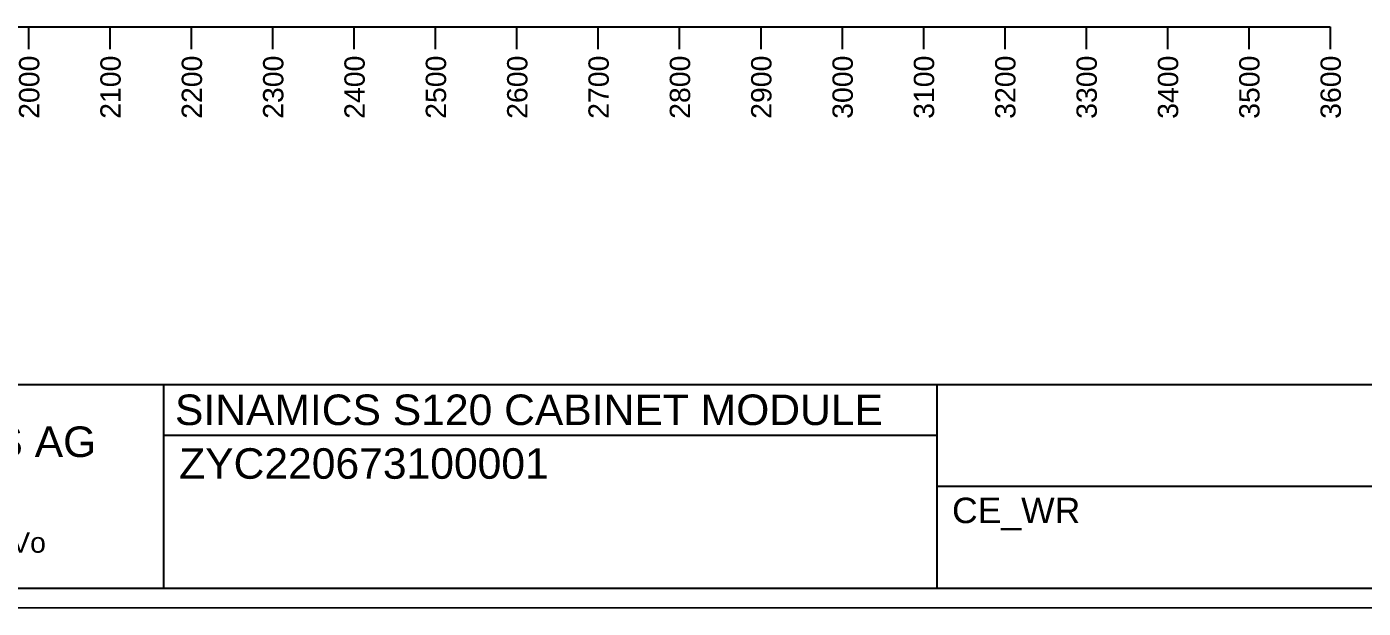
# Model space of a CAD drawing. Header units: inches. Extents: x 0 to 420, y 0 to 297.
# Drawn here: x 202.9 to 334.4, y 0.4 to 57.5 of the extents above; entities that cross this region are included whole.
import ezdxf
from ezdxf.enums import TextEntityAlignment as Align

# ---------------------------------------------------------------- set-up
doc = ezdxf.new("R2010")
doc.units = ezdxf.units.IN
doc.layers.add('Default', color=7, linetype='Continuous')
doc.layers.add('DV1_Default', color=7, linetype='Continuous')
doc.styles.add('SEACAD_arial_ttf', font='arial.ttf', dxfattribs={"height": 0.2})

# ---------------------------------------------------------------- blocks, each defined once
blk = doc.blocks.new('SE')
at = {"layer": 'DV1_Default', "color": 7, "linetype": 'Continuous', "ltscale": 25.4}
for p, q in [((43.11, 57.53), (331.11, 57.53)), ((203.11, 57.53), (203.11, 55.34)), ((211.11, 57.53), (211.11, 55.34)), ((219.11, 57.53), (219.11, 55.34)), ((227.11, 57.53), (227.11, 55.34)), ((235.11, 57.53), (235.11, 55.34)), ((243.11, 57.53), (243.11, 55.34)), ((251.11, 57.53), (251.11, 55.34)), ((259.11, 57.53), (259.11, 55.34)), ((267.11, 57.53), (267.11, 55.34)), ((275.11, 57.53), (275.11, 55.34)), ((283.11, 57.53), (283.11, 55.34)), ((291.11, 57.53), (291.11, 55.34)), ((299.11, 57.53), (299.11, 55.34)), ((307.11, 57.53), (307.11, 55.34)), ((315.11, 57.53), (315.11, 55.34)), ((323.11, 57.53), (323.11, 55.34)), ((331.11, 57.53), (331.11, 55.34))]:
    blk.add_line(p, q, dxfattribs=at)
at = {"layer": 'DV1_Default', "color": 7, "linetype": 'Continuous', "ltscale": 25.4, "style": 'SEACAD_arial_ttf'}
for s, p in [('2000', (202.17, 48.48)), ('2100', (210.17, 48.48)), ('2200', (218.17, 48.48)), ('2300', (226.17, 48.48)), ('2400', (234.17, 48.48)), ('2500', (242.17, 48.48)), ('2600', (250.17, 48.48)), ('2700', (258.17, 48.48)), ('2800', (266.17, 48.48)), ('2900', (274.17, 48.48)), ('3000', (282.17, 48.48)), ('3100', (290.17, 48.48)), ('3200', (298.17, 48.48)), ('3300', (306.17, 48.48)), ('3400', (314.17, 48.48)), ('3500', (322.17, 48.48)), ('3600', (330.17, 48.48))]:
    blk.add_text(s, height=2, rotation=90, dxfattribs=at).set_placement(p, align=Align.TOP_LEFT)

msp = doc.modelspace()

# ---------------------------------------------------------------- linework, layer by layer
at = {"layer": 'Default', "color": 7, "linetype": 'Continuous', "ltscale": 25.4}
for p, q in [((2.35, 22.38), (418.37, 22.38)), ((216.37, 22.4), (216.37, 2.36)), ((292.42, 22.38), (292.42, 2.34)), ((216.42, 17.38), (292.39, 17.38)), ((292.42, 12.36), (418.38, 12.36)), ((2.35, 2.34), (418.38, 2.34)), ((420.38, 0.37), (0.48, 0.42))]:
    msp.add_line(p, q, dxfattribs=at)

# ---------------------------------------------------------------- block references
at = {"layer": 'Default'}
msp.add_blockref('SE', (0, 0), dxfattribs=at)

# ---------------------------------------------------------------- texts
at = {"layer": 'Default', "color": 7, "linetype": 'Continuous', "ltscale": 25.4, "style": 'SEACAD_arial_ttf'}
for s, height, p in [('SINAMICS S120 CABINET MODULE', 3, (217.51, 21.38)), ('SIEMENS AG', 3, (183.69, 18.24)), ('ZYC220673100001', 3, (217.92, 16.1)), ('CE_WR', 2.5, (293.93, 11.24)), ('Nuernberg Vo', 2, (187.42, 7.83))]:
    msp.add_text(s, height=height, dxfattribs=at).set_placement(p, align=Align.TOP_LEFT)

doc.saveas('drawing.dxf')
